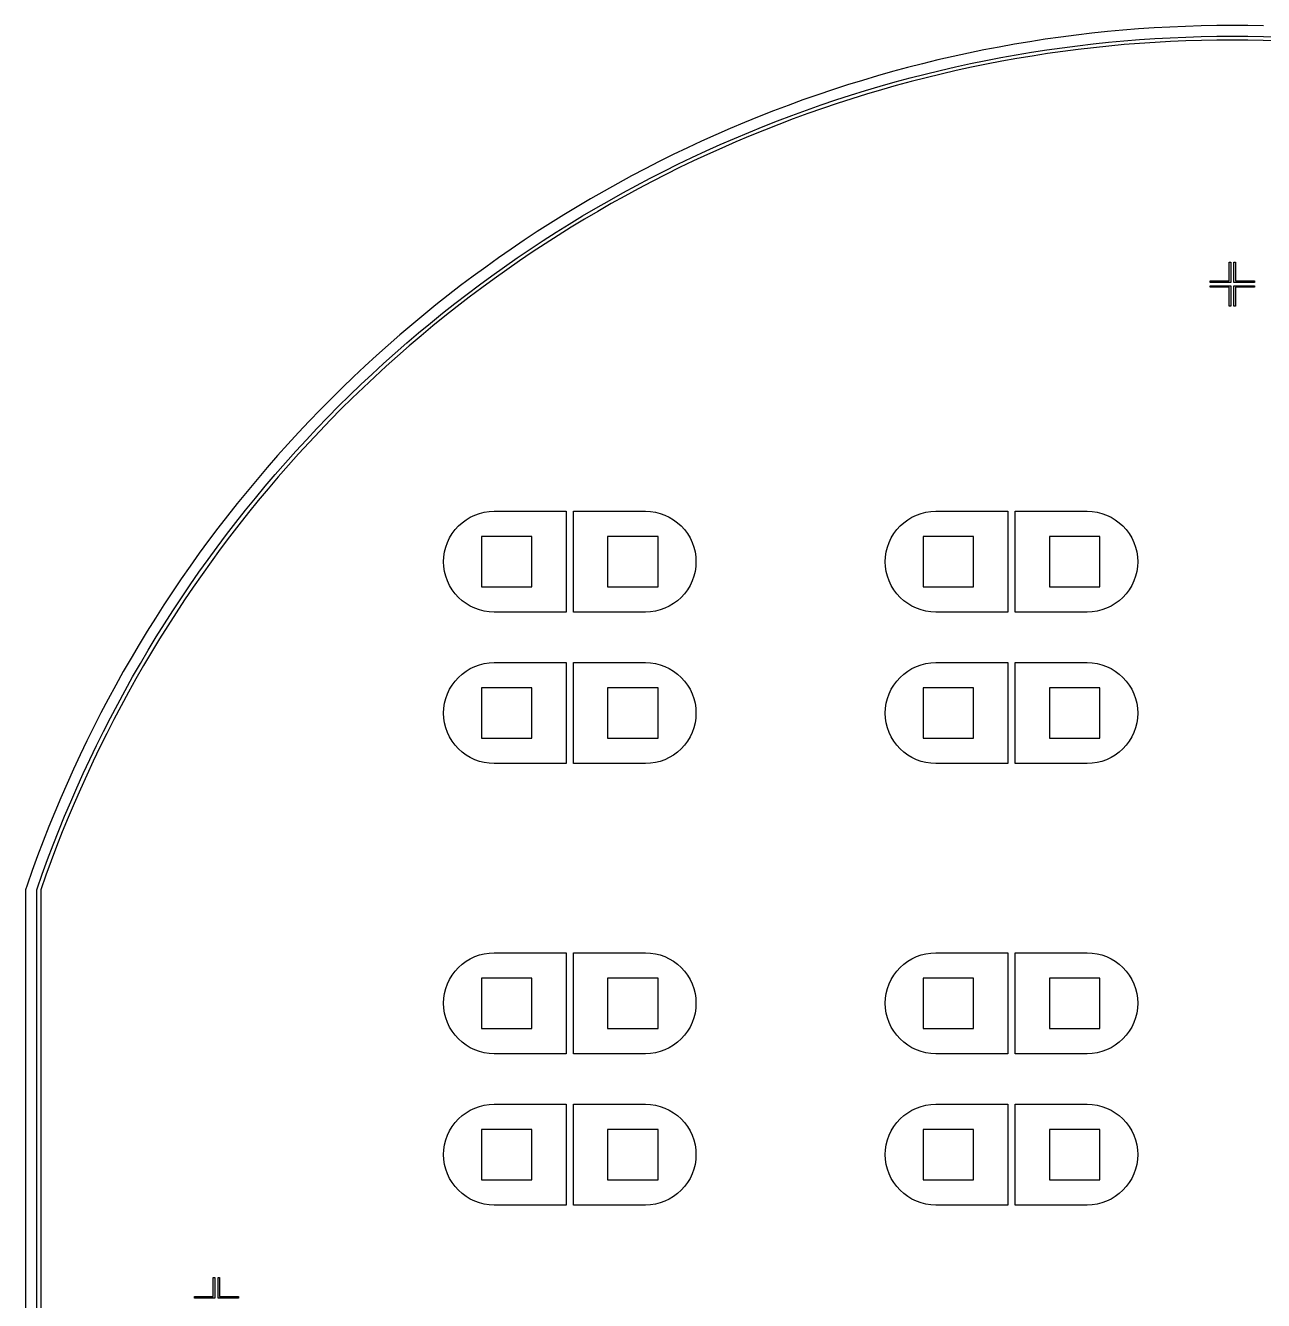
# Model space of a CAD drawing. Extents: x -16 to 83, y -18 to 83.
# Drawn here: x -15.6 to 33.5, y 32.2 to 82.8 of the extents above; entities that cross this region are included whole.
import ezdxf

# ---------------------------------------------------------------- set-up
doc = ezdxf.new("R2010")
doc.units = 0

msp = doc.modelspace()

# ---------------------------------------------------------------- linework, layer by layer
for p, q in [((26.0683, 82.3702), (25.4537, 82.2906)), ((26.6838, 82.4423), (26.0683, 82.3702)), ((27.3001, 82.5068), (26.6838, 82.4423)), ((27.9172, 82.5638), (27.3001, 82.5068)), ((28.535, 82.6132), (27.9172, 82.5638)), ((29.1533, 82.655), (28.535, 82.6132)), ((29.7721, 82.6892), (29.1533, 82.655)), ((30.3912, 82.7158), (29.7721, 82.6892)), ((31.0107, 82.7348), (30.3912, 82.7158)), ((31.6303, 82.7462), (31.0107, 82.7348)), ((32.25, 82.75), (31.6303, 82.7462)), ((32.8697, 82.7462), (32.25, 82.75)), ((33.4893, 82.7348), (32.8697, 82.7462)), ((23.0065, 81.8968), (22.3979, 81.7796)), ((23.6164, 82.0065), (23.0065, 81.8968)), ((24.2277, 82.1087), (23.6164, 82.0065)), ((24.8401, 82.2034), (24.2277, 82.1087)), ((25.4537, 82.2906), (24.8401, 82.2034)), ((24.9025, 81.783), (25.5109, 81.8694)), ((25.5109, 81.8694), (26.1203, 81.9484)), ((26.1203, 81.9484), (26.7306, 82.0199)), ((26.7472, 81.8708), (26.1387, 81.7995)), ((26.7306, 82.0199), (27.3418, 82.0839)), ((27.3565, 81.9346), (26.7472, 81.8708)), ((27.3418, 82.0839), (27.9537, 82.1404)), ((27.9666, 81.9909), (27.3565, 81.9346)), ((27.9537, 82.1404), (28.5663, 82.1893)), ((28.5773, 82.0397), (27.9666, 81.9909)), ((28.5663, 82.1893), (29.1794, 82.2308)), ((29.1886, 82.081), (28.5773, 82.0397)), ((29.1794, 82.2308), (29.7929, 82.2647)), ((29.8003, 82.1149), (29.1886, 82.081)), ((29.7929, 82.2647), (30.4069, 82.2911)), ((30.4124, 82.1412), (29.8003, 82.1149)), ((30.4069, 82.2911), (31.0211, 82.3099)), ((31.0248, 82.16), (30.4124, 82.1412)), ((31.0211, 82.3099), (31.6355, 82.3212)), ((31.6373, 82.1712), (31.0248, 82.16)), ((31.6355, 82.3212), (32.25, 82.325)), ((32.25, 82.175), (31.6373, 82.1712)), ((32.25, 82.325), (32.8645, 82.3212)), ((32.8627, 82.1712), (32.25, 82.175)), ((33.4752, 82.16), (32.8627, 82.1712)), ((32.8645, 82.3212), (33.4789, 82.3099)), ((34.0876, 82.1412), (33.4752, 82.16)), ((33.4789, 82.3099), (34.0931, 82.2911)), ((20.5816, 81.3835), (19.9795, 81.2366)), ((21.1854, 81.5229), (20.5816, 81.3835)), ((21.7909, 81.655), (21.1854, 81.5229)), ((22.3979, 81.7796), (21.7909, 81.655)), ((21.8789, 81.2392), (22.4809, 81.3628)), ((22.4809, 81.3628), (23.0843, 81.479)), ((23.0843, 81.479), (23.6891, 81.5878)), ((23.7147, 81.44), (23.1117, 81.3315)), ((23.6891, 81.5878), (24.2952, 81.6891)), ((24.319, 81.541), (23.7147, 81.44)), ((24.2952, 81.6891), (24.9025, 81.783)), ((24.9245, 81.6346), (24.319, 81.541)), ((25.5311, 81.7208), (24.9245, 81.6346)), ((26.1387, 81.7995), (25.5311, 81.7208)), ((18.781, 80.9207), (18.1848, 80.7517)), ((19.3793, 81.0823), (18.781, 80.9207)), ((19.9795, 81.2366), (19.3793, 81.0823)), ((20.0828, 80.8243), (20.6798, 80.97)), ((20.6798, 80.97), (21.2785, 81.1083)), ((21.3114, 80.9619), (20.7144, 80.824)), ((21.2785, 81.1083), (21.8789, 81.2392)), ((21.91, 81.0925), (21.3114, 80.9619)), ((22.5101, 81.2157), (21.91, 81.0925)), ((23.1117, 81.3315), (22.5101, 81.2157)), ((16.9987, 80.392), (16.4091, 80.2012)), ((17.5906, 80.5755), (16.9987, 80.392)), ((18.1848, 80.7517), (17.5906, 80.5755)), ((18.3031, 80.3436), (18.8944, 80.5111)), ((18.9344, 80.3665), (18.3449, 80.1995)), ((18.8944, 80.5111), (19.4876, 80.6713)), ((19.5258, 80.5263), (18.9344, 80.3665)), ((19.4876, 80.6713), (20.0828, 80.8243)), ((20.1192, 80.6788), (19.5258, 80.5263)), ((20.7144, 80.824), (20.1192, 80.6788)), ((15.8218, 80.0032), (15.2371, 79.798)), ((16.4091, 80.2012), (15.8218, 80.0032)), ((16.5424, 79.7976), (17.1271, 79.9868)), ((17.1724, 79.8438), (16.5894, 79.6552)), ((17.1271, 79.9868), (17.714, 80.1688)), ((17.7575, 80.0252), (17.1724, 79.8438)), ((17.714, 80.1688), (18.3031, 80.3436)), ((18.3449, 80.1995), (17.7575, 80.0252)), ((14.0753, 79.3661), (13.4985, 79.1396)), ((14.6549, 79.5856), (14.0753, 79.3661)), ((15.2371, 79.798), (14.6549, 79.5856)), ((14.8029, 79.1872), (15.3802, 79.3978)), ((15.3802, 79.3978), (15.9601, 79.6013)), ((16.0089, 79.4594), (15.4308, 79.2566)), ((15.9601, 79.6013), (16.5424, 79.7976)), ((16.5894, 79.6552), (16.0089, 79.4594)), ((12.9245, 78.9059), (12.3534, 78.6652)), ((13.4985, 79.1396), (12.9245, 78.9059)), ((13.6563, 78.7449), (14.2283, 78.9696)), ((14.2822, 78.8297), (13.712, 78.6057)), ((14.2283, 78.9696), (14.8029, 79.1872)), ((14.8552, 79.0466), (14.2822, 78.8297)), ((15.4308, 79.2566), (14.8552, 79.0466)), ((11.7853, 78.4176), (11.2203, 78.163)), ((12.3534, 78.6652), (11.7853, 78.4176)), ((12.5209, 78.2746), (13.0871, 78.5133)), ((13.1445, 78.3747), (12.58, 78.1367)), ((13.0871, 78.5133), (13.6563, 78.7449)), ((13.712, 78.6057), (13.1445, 78.3747)), ((10.6585, 77.9015), (10.0999, 77.6331)), ((11.2203, 78.163), (10.6585, 77.9015)), ((11.3973, 77.7766), (11.9576, 78.0291)), ((12.0183, 77.8919), (11.4598, 77.6402)), ((11.9576, 78.0291), (12.5209, 78.2746)), ((12.58, 78.1367), (12.0183, 77.8919)), ((9.54463, 77.3578), (8.9928, 77.0758)), ((10.0999, 77.6331), (9.54463, 77.3578)), ((10.2863, 77.2511), (10.8402, 77.5173)), ((10.9043, 77.3817), (10.3521, 77.1163)), ((10.8402, 77.5173), (11.3973, 77.7766)), ((11.4598, 77.6402), (10.9043, 77.3817)), ((8.9928, 77.0758), (8.44447, 76.787)), ((9.18854, 76.6985), (9.73572, 76.9782)), ((9.80316, 76.8442), (9.25761, 76.5654)), ((9.73572, 76.9782), (10.2863, 77.2511)), ((10.3521, 77.1163), (9.80316, 76.8442)), ((7.89972, 76.4915), (7.35864, 76.1894)), ((8.44447, 76.787), (7.89972, 76.4915)), ((8.10466, 76.1192), (8.64482, 76.4122)), ((8.64482, 76.4122), (9.18854, 76.6985)), ((9.25761, 76.5654), (8.71553, 76.2799)), ((6.82132, 75.8806), (6.28781, 75.5653)), ((7.35864, 76.1894), (6.82132, 75.8806)), ((7.03532, 75.5134), (7.56813, 75.8196)), ((7.56813, 75.8196), (8.10466, 76.1192)), ((8.17699, 75.9878), (7.64206, 75.6891)), ((8.71553, 76.2799), (8.17699, 75.9878)), ((6.28781, 75.5653), (5.75822, 75.2434)), ((6.50632, 75.2008), (7.03532, 75.5134)), ((7.11086, 75.3838), (6.58342, 75.0721)), ((7.64206, 75.6891), (7.11086, 75.3838)), ((5.23262, 74.9151), (4.71109, 74.5803)), ((5.75822, 75.2434), (5.23262, 74.9151)), ((5.46001, 74.556), (5.98119, 74.8816)), ((5.98119, 74.8816), (6.50632, 75.2008)), ((6.58342, 75.0721), (6.05986, 74.7539)), ((4.71109, 74.5803), (4.19371, 74.2392)), ((4.94286, 74.2241), (5.46001, 74.556)), ((5.54025, 74.4293), (5.02466, 74.0984)), ((6.05986, 74.7539), (5.54025, 74.4293)), ((3.68056, 73.8918), (3.17169, 73.538)), ((4.19371, 74.2392), (3.68056, 73.8918)), ((3.92099, 73.5413), (4.42982, 73.8858)), ((4.42982, 73.8858), (4.94286, 74.2241)), ((5.02466, 74.0984), (4.51317, 73.7611)), ((3.17169, 73.538), (2.66722, 73.1781)), ((3.41641, 73.1906), (3.92099, 73.5413)), ((4.00584, 73.4176), (3.50278, 73.0679)), ((4.51317, 73.7611), (4.00584, 73.4176)), ((32.125, 72.625), (32.125, 73.375)), ((32.125, 73.375), (32.1875, 73.375)), ((32.1875, 73.375), (32.1875, 72.5625)), ((32.3125, 72.5625), (32.3125, 73.375)), ((32.3125, 73.375), (32.375, 73.375)), ((32.375, 73.375), (32.375, 72.625)), ((2.16719, 72.812), (1.67169, 72.4398)), ((2.66722, 73.1781), (2.16719, 72.812)), ((2.42036, 72.4706), (2.91618, 72.8336)), ((2.91618, 72.8336), (3.41641, 73.1906)), ((3.50278, 73.0679), (3.00404, 72.7121)), ((1.67169, 72.4398), (1.18082, 72.0615)), ((1.92905, 72.1015), (2.42036, 72.4706)), ((2.50972, 72.3501), (2.01987, 71.9821)), ((3.00404, 72.7121), (2.50972, 72.3501)), ((31.375, 72.5625), (31.375, 72.625)), ((31.375, 72.625), (32.125, 72.625)), ((32.1875, 72.5625), (31.375, 72.5625)), ((31.375, 72.375), (31.375, 72.4375)), ((31.375, 72.4375), (32.1875, 72.4375)), ((32.125, 72.375), (31.375, 72.375)), ((32.125, 71.625), (32.125, 72.375)), ((32.1875, 72.4375), (32.1875, 71.625)), ((33.125, 72.5625), (32.3125, 72.5625)), ((32.3125, 71.625), (32.3125, 72.4375)), ((32.3125, 72.4375), (33.125, 72.4375)), ((32.375, 72.625), (33.125, 72.625)), ((33.125, 72.375), (32.375, 72.375)), ((32.375, 72.375), (32.375, 71.625)), ((33.125, 72.625), (33.125, 72.5625)), ((33.125, 72.4375), (33.125, 72.375)), ((1.18082, 72.0615), (0.69459, 71.6772)), ((1.44229, 71.7264), (1.92905, 72.1015)), ((2.01987, 71.9821), (1.53458, 71.6082)), ((0.21315, 71.287), (-0.26349, 70.8909)), ((0.69459, 71.6772), (0.21315, 71.287)), ((0.48276, 70.9585), (0.96018, 71.3454)), ((0.96018, 71.3454), (1.44229, 71.7264)), ((1.53458, 71.6082), (1.05389, 71.2283)), ((32.1875, 71.625), (32.125, 71.625)), ((32.375, 71.625), (32.3125, 71.625)), ((-0.26349, 70.8909), (-0.73523, 70.489)), ((0.01015, 70.5658), (0.48276, 70.9585)), ((0.57793, 70.8425), (0.10672, 70.451)), ((1.05389, 71.2283), (0.57793, 70.8425)), ((-0.73523, 70.489), (-1.202, 70.0814)), ((-0.45763, 70.1672), (0.01015, 70.5658)), ((0.10672, 70.451), (-0.35965, 70.0536)), ((-1.202, 70.0814), (-1.66373, 69.668)), ((-1.37831, 69.3531), (-0.92047, 69.763)), ((-0.92047, 69.763), (-0.45763, 70.1672)), ((-0.35965, 70.0536), (-0.82111, 69.6506)), ((-2.12035, 69.249), (-2.57179, 68.8245)), ((-1.66373, 69.668), (-2.12035, 69.249)), ((-1.83109, 68.9377), (-1.37831, 69.3531)), ((-1.27757, 69.242), (-1.729, 68.8278)), ((-0.82111, 69.6506), (-1.27757, 69.242)), ((-2.57179, 68.8245), (-3.01799, 68.3944)), ((-2.27873, 68.5167), (-1.83109, 68.9377)), ((-1.729, 68.8278), (-2.17531, 68.408)), ((-3.01799, 68.3944), (-3.45889, 67.9589)), ((-2.72119, 68.0902), (-2.27873, 68.5167)), ((-2.17531, 68.408), (-2.61642, 67.9828)), ((-3.45889, 67.9589), (-3.89439, 67.518)), ((-3.15837, 67.6584), (-2.72119, 68.0902)), ((-2.61642, 67.9828), (-3.05231, 67.5523)), ((-3.89439, 67.518), (-4.32448, 67.0718)), ((-4.01666, 66.7787), (-3.59021, 67.2212)), ((-3.59021, 67.2212), (-3.15837, 67.6584)), ((-3.05231, 67.5523), (-3.48285, 67.1164)), ((-4.32448, 67.0718), (-4.74904, 66.6203)), ((-4.43765, 66.3311), (-4.01666, 66.7787)), ((-3.48285, 67.1164), (-3.90804, 66.6753)), ((-4.74904, 66.6203), (-5.16803, 66.1637)), ((-4.85312, 65.8783), (-4.43765, 66.3311)), ((-4.32776, 66.229), (-4.74197, 65.7776)), ((-3.90804, 66.6753), (-4.32776, 66.229)), ((-5.58138, 65.702), (-5.98904, 65.2352)), ((-5.16803, 66.1637), (-5.58138, 65.702)), ((-5.263, 65.4205), (-4.85312, 65.8783)), ((-4.74197, 65.7776), (-5.15063, 65.3211)), ((-5.98904, 65.2352), (-6.39095, 64.7635)), ((-5.66722, 64.9576), (-5.263, 65.4205)), ((-5.15063, 65.3211), (-5.55365, 64.8596)), ((-6.39095, 64.7635), (-6.78702, 64.2868)), ((-6.06575, 64.4899), (-5.66722, 64.9576)), ((-5.55365, 64.8596), (-5.95097, 64.3933)), ((-6.78702, 64.2868), (-7.17723, 63.8054)), ((-6.4585, 64.0172), (-6.06575, 64.4899)), ((-5.95097, 64.3933), (-6.34254, 63.9221)), ((-7.17723, 63.8054), (-7.56149, 63.3192)), ((-6.84541, 63.5398), (-6.4585, 64.0172)), ((-6.34254, 63.9221), (-6.7283, 63.4461)), ((-7.56149, 63.3192), (-7.93976, 62.8283)), ((-7.22644, 63.0577), (-6.84541, 63.5398)), ((-6.7283, 63.4461), (-7.10818, 62.9654)), ((1.88887, 63.1629), (2.05722, 63.2638)), ((2.05722, 63.2638), (2.23463, 63.3477)), ((2.23463, 63.3477), (2.41943, 63.4139)), ((2.41943, 63.4139), (2.60983, 63.4616)), ((2.60983, 63.4616), (2.80397, 63.4904)), ((2.80397, 63.4904), (3, 63.5)), ((3, 63.5), (5.85001, 63.5)), ((5.85001, 63.5), (5.85001, 59.5)), ((6.14999, 59.5), (6.14999, 63.5)), ((6.14999, 63.5), (9, 63.5)), ((9, 63.5), (9.19603, 63.4904)), ((9.19603, 63.4904), (9.39017, 63.4616)), ((9.39017, 63.4616), (9.58057, 63.4139)), ((9.58057, 63.4139), (9.76537, 63.3477)), ((9.76537, 63.3477), (9.94278, 63.2638)), ((9.94278, 63.2638), (10.1111, 63.1629)), ((19.3889, 63.1629), (19.5572, 63.2638)), ((19.5572, 63.2638), (19.7346, 63.3477)), ((19.7346, 63.3477), (19.9194, 63.4139)), ((19.9194, 63.4139), (20.1098, 63.4616)), ((20.1098, 63.4616), (20.304, 63.4904)), ((20.304, 63.4904), (20.5, 63.5)), ((20.5, 63.5), (23.35, 63.5)), ((23.35, 63.5), (23.35, 59.5)), ((23.65, 59.5), (23.65, 63.5)), ((23.65, 63.5), (26.5, 63.5)), ((26.5, 63.5), (26.696, 63.4904)), ((26.696, 63.4904), (26.8902, 63.4616)), ((26.8902, 63.4616), (27.0806, 63.4139)), ((27.0806, 63.4139), (27.2654, 63.3477)), ((27.2654, 63.3477), (27.4428, 63.2638)), ((27.4428, 63.2638), (27.6111, 63.1629)), ((-7.93976, 62.8283), (-8.31198, 62.3328)), ((-7.60153, 62.571), (-7.22644, 63.0577)), ((-7.10818, 62.9654), (-7.48215, 62.4801)), ((1.33707, 62.6111), (1.45398, 62.7688)), ((1.45398, 62.7688), (1.5858, 62.9142)), ((1.5858, 62.9142), (1.73122, 63.046)), ((1.73122, 63.046), (1.88887, 63.1629)), ((10.1111, 63.1629), (10.2688, 63.046)), ((10.2688, 63.046), (10.4142, 62.9142)), ((10.4142, 62.9142), (10.546, 62.7688)), ((10.546, 62.7688), (10.6629, 62.6111)), ((18.8371, 62.6111), (18.954, 62.7688)), ((18.954, 62.7688), (19.0858, 62.9142)), ((19.0858, 62.9142), (19.2312, 63.046)), ((19.2312, 63.046), (19.3889, 63.1629)), ((27.6111, 63.1629), (27.7688, 63.046)), ((27.7688, 63.046), (27.9142, 62.9142)), ((27.9142, 62.9142), (28.046, 62.7688)), ((28.046, 62.7688), (28.1629, 62.6111)), ((-8.31198, 62.3328), (-8.67809, 61.8328)), ((-7.97061, 62.0796), (-7.60153, 62.571)), ((-7.48215, 62.4801), (-7.85013, 61.9903)), ((1.08612, 62.0806), (1.15225, 62.2654)), ((1.15225, 62.2654), (1.23616, 62.4428)), ((1.23616, 62.4428), (1.33707, 62.6111)), ((4.5, 62.5), (2.5, 62.5)), ((2.5, 62.5), (2.5, 60.5)), ((4.5, 60.5), (4.5, 62.5)), ((9.5, 62.5), (7.5, 62.5)), ((7.5, 62.5), (7.5, 60.5)), ((9.5, 60.5), (9.5, 62.5)), ((10.6629, 62.6111), (10.7638, 62.4428)), ((10.7638, 62.4428), (10.8477, 62.2654)), ((10.8477, 62.2654), (10.9139, 62.0806)), ((18.5861, 62.0806), (18.6523, 62.2654)), ((18.6523, 62.2654), (18.7362, 62.4428)), ((18.7362, 62.4428), (18.8371, 62.6111)), ((22, 62.5), (20, 62.5)), ((20, 62.5), (20, 60.5)), ((22, 60.5), (22, 62.5)), ((27, 62.5), (25, 62.5)), ((25, 62.5), (25, 60.5)), ((27, 60.5), (27, 62.5)), ((28.1629, 62.6111), (28.2638, 62.4428)), ((28.2638, 62.4428), (28.3477, 62.2654)), ((28.3477, 62.2654), (28.4139, 62.0806)), ((-8.67809, 61.8328), (-9.03802, 61.3283)), ((-8.33363, 61.5838), (-7.97061, 62.0796)), ((-7.85013, 61.9903), (-8.21207, 61.496)), ((1, 61.5), (1.00964, 61.696)), ((1.00964, 61.696), (1.03844, 61.8902)), ((1.03844, 61.8902), (1.08612, 62.0806)), ((10.9139, 62.0806), (10.9616, 61.8902)), ((10.9616, 61.8902), (10.9904, 61.696)), ((10.9904, 61.696), (11, 61.5)), ((18.5, 61.5), (18.5096, 61.696)), ((18.5096, 61.696), (18.5384, 61.8902)), ((18.5384, 61.8902), (18.5861, 62.0806)), ((28.4139, 62.0806), (28.4616, 61.8902)), ((28.4616, 61.8902), (28.4904, 61.696)), ((28.4904, 61.696), (28.5, 61.5)), ((-9.03802, 61.3283), (-9.39175, 60.8194)), ((-8.69055, 61.0836), (-8.33363, 61.5838)), ((-8.21207, 61.496), (-8.56792, 60.9972)), ((1.00964, 61.304), (1, 61.5)), ((1.03844, 61.1098), (1.00964, 61.304)), ((10.9904, 61.304), (10.9616, 61.1098)), ((11, 61.5), (10.9904, 61.304)), ((18.5096, 61.304), (18.5, 61.5)), ((18.5384, 61.1098), (18.5096, 61.304)), ((28.4904, 61.304), (28.4616, 61.1098)), ((28.5, 61.5), (28.4904, 61.304)), ((-9.39175, 60.8194), (-9.73921, 60.3063)), ((-9.04131, 60.579), (-8.69055, 61.0836)), ((-8.56792, 60.9972), (-8.91762, 60.4942)), ((1.08612, 60.9194), (1.03844, 61.1098)), ((1.15225, 60.7346), (1.08612, 60.9194)), ((1.23616, 60.5572), (1.15225, 60.7346)), ((10.8477, 60.7346), (10.7638, 60.5572)), ((10.9139, 60.9194), (10.8477, 60.7346)), ((10.9616, 61.1098), (10.9139, 60.9194)), ((18.5861, 60.9194), (18.5384, 61.1098)), ((18.6523, 60.7346), (18.5861, 60.9194)), ((18.7362, 60.5572), (18.6523, 60.7346)), ((28.3477, 60.7346), (28.2638, 60.5572)), ((28.4139, 60.9194), (28.3477, 60.7346)), ((28.4616, 61.1098), (28.4139, 60.9194)), ((-9.73921, 60.3063), (-10.0803, 59.7889)), ((-9.38583, 60.0702), (-9.04131, 60.579)), ((-8.91762, 60.4942), (-9.26111, 59.9868)), ((1.33707, 60.3889), (1.23616, 60.5572)), ((1.45398, 60.2312), (1.33707, 60.3889)), ((1.5858, 60.0858), (1.45398, 60.2312)), ((2.5, 60.5), (4.5, 60.5)), ((7.5, 60.5), (9.5, 60.5)), ((10.546, 60.2312), (10.4142, 60.0858)), ((10.6629, 60.3889), (10.546, 60.2312)), ((10.7638, 60.5572), (10.6629, 60.3889)), ((18.8371, 60.3889), (18.7362, 60.5572)), ((18.954, 60.2312), (18.8371, 60.3889)), ((19.0858, 60.0858), (18.954, 60.2312)), ((20, 60.5), (22, 60.5)), ((25, 60.5), (27, 60.5)), ((28.046, 60.2312), (27.9142, 60.0858)), ((28.1629, 60.3889), (28.046, 60.2312)), ((28.2638, 60.5572), (28.1629, 60.3889)), ((-10.0803, 59.7889), (-10.4151, 59.2674)), ((-9.72409, 59.5571), (-9.38583, 60.0702)), ((-9.26111, 59.9868), (-9.59836, 59.4753)), ((1.73122, 59.954), (1.5858, 60.0858)), ((1.88887, 59.8371), (1.73122, 59.954)), ((2.05722, 59.7362), (1.88887, 59.8371)), ((2.23463, 59.6523), (2.05722, 59.7362)), ((2.41943, 59.5861), (2.23463, 59.6523)), ((9.76537, 59.6523), (9.58057, 59.5861)), ((9.94278, 59.7362), (9.76537, 59.6523)), ((10.1111, 59.8371), (9.94278, 59.7362)), ((10.2688, 59.954), (10.1111, 59.8371)), ((10.4142, 60.0858), (10.2688, 59.954)), ((19.2312, 59.954), (19.0858, 60.0858)), ((19.3889, 59.8371), (19.2312, 59.954)), ((19.5572, 59.7362), (19.3889, 59.8371)), ((19.7346, 59.6523), (19.5572, 59.7362)), ((19.9194, 59.5861), (19.7346, 59.6523)), ((27.2654, 59.6523), (27.0806, 59.5861)), ((27.4428, 59.7362), (27.2654, 59.6523)), ((27.6111, 59.8371), (27.4428, 59.7362)), ((27.7688, 59.954), (27.6111, 59.8371)), ((27.9142, 60.0858), (27.7688, 59.954)), ((-10.4151, 59.2674), (-10.7434, 58.7418)), ((-10.056, 59.04), (-9.72409, 59.5571)), ((-9.59836, 59.4753), (-9.92931, 58.9597)), ((2.60983, 59.5384), (2.41943, 59.5861)), ((2.80397, 59.5096), (2.60983, 59.5384)), ((3, 59.5), (2.80397, 59.5096)), ((5.85001, 59.5), (3, 59.5)), ((9, 59.5), (6.14999, 59.5)), ((9.19603, 59.5096), (9, 59.5)), ((9.39017, 59.5384), (9.19603, 59.5096)), ((9.58057, 59.5861), (9.39017, 59.5384)), ((20.1098, 59.5384), (19.9194, 59.5861)), ((20.304, 59.5096), (20.1098, 59.5384)), ((20.5, 59.5), (20.304, 59.5096)), ((23.35, 59.5), (20.5, 59.5)), ((26.5, 59.5), (23.65, 59.5)), ((26.696, 59.5096), (26.5, 59.5)), ((26.8902, 59.5384), (26.696, 59.5096)), ((27.0806, 59.5861), (26.8902, 59.5384)), ((-10.7434, 58.7418), (-11.0653, 58.2122)), ((-10.3816, 58.5188), (-10.056, 59.04)), ((-9.92931, 58.9597), (-10.2539, 58.4401)), ((-11.0653, 58.2122), (-11.3806, 57.6787)), ((-10.7008, 57.9937), (-10.3816, 58.5188)), ((-10.2539, 58.4401), (-10.5721, 57.9166)), ((-11.3806, 57.6787), (-11.6894, 57.1414)), ((-11.0134, 57.4647), (-10.7008, 57.9937)), ((-10.5721, 57.9166), (-10.8838, 57.3891)), ((-11.6894, 57.1414), (-11.9915, 56.6003)), ((-11.3196, 56.9319), (-11.0134, 57.4647)), ((-10.8838, 57.3891), (-11.1891, 56.8579)), ((1.73122, 57.046), (1.88887, 57.1629)), ((1.88887, 57.1629), (2.05722, 57.2638)), ((2.05722, 57.2638), (2.23463, 57.3477)), ((2.23463, 57.3477), (2.41943, 57.4139)), ((2.41943, 57.4139), (2.60983, 57.4616)), ((2.60983, 57.4616), (2.80397, 57.4904)), ((2.80397, 57.4904), (3, 57.5)), ((3, 57.5), (5.85001, 57.5)), ((5.85001, 57.5), (5.85001, 53.5)), ((6.14999, 53.5), (6.14999, 57.5)), ((6.14999, 57.5), (9, 57.5)), ((9, 57.5), (9.19603, 57.4904)), ((9.19603, 57.4904), (9.39017, 57.4616)), ((9.39017, 57.4616), (9.58057, 57.4139)), ((9.58057, 57.4139), (9.76537, 57.3477)), ((9.76537, 57.3477), (9.94278, 57.2638)), ((9.94278, 57.2638), (10.1111, 57.1629)), ((10.1111, 57.1629), (10.2688, 57.046)), ((19.2312, 57.046), (19.3889, 57.1629)), ((19.3889, 57.1629), (19.5572, 57.2638)), ((19.5572, 57.2638), (19.7346, 57.3477)), ((19.7346, 57.3477), (19.9194, 57.4139)), ((19.9194, 57.4139), (20.1098, 57.4616)), ((20.1098, 57.4616), (20.304, 57.4904)), ((20.304, 57.4904), (20.5, 57.5)), ((20.5, 57.5), (23.35, 57.5)), ((23.35, 57.5), (23.35, 53.5)), ((23.65, 53.5), (23.65, 57.5)), ((23.65, 57.5), (26.5, 57.5)), ((26.5, 57.5), (26.696, 57.4904)), ((26.696, 57.4904), (26.8902, 57.4616)), ((26.8902, 57.4616), (27.0806, 57.4139)), ((27.0806, 57.4139), (27.2654, 57.3477)), ((27.2654, 57.3477), (27.4428, 57.2638)), ((27.4428, 57.2638), (27.6111, 57.1629)), ((27.6111, 57.1629), (27.7688, 57.046)), ((-11.9915, 56.6003), (-12.287, 56.0555)), ((-11.6192, 56.3953), (-11.3196, 56.9319)), ((-11.1891, 56.8579), (-11.4878, 56.323)), ((1.23616, 56.4428), (1.33707, 56.6111)), ((1.33707, 56.6111), (1.45398, 56.7688)), ((1.45398, 56.7688), (1.5858, 56.9142)), ((1.5858, 56.9142), (1.73122, 57.046)), ((10.2688, 57.046), (10.4142, 56.9142)), ((10.4142, 56.9142), (10.546, 56.7688)), ((10.546, 56.7688), (10.6629, 56.6111)), ((10.6629, 56.6111), (10.7638, 56.4428)), ((18.7362, 56.4428), (18.8371, 56.6111)), ((18.8371, 56.6111), (18.954, 56.7688)), ((18.954, 56.7688), (19.0858, 56.9142)), ((19.0858, 56.9142), (19.2312, 57.046)), ((27.7688, 57.046), (27.9142, 56.9142)), ((27.9142, 56.9142), (28.046, 56.7688)), ((28.046, 56.7688), (28.1629, 56.6111)), ((28.1629, 56.6111), (28.2638, 56.4428)), ((-11.9122, 55.8552), (-11.6192, 56.3953)), ((-11.4878, 56.323), (-11.7799, 55.7845)), ((1.08612, 56.0806), (1.15225, 56.2654)), ((1.15225, 56.2654), (1.23616, 56.4428)), ((4.5, 56.5), (2.5, 56.5)), ((2.5, 56.5), (2.5, 54.5)), ((4.5, 54.5), (4.5, 56.5)), ((9.5, 56.5), (7.5, 56.5)), ((7.5, 56.5), (7.5, 54.5)), ((9.5, 54.5), (9.5, 56.5)), ((10.7638, 56.4428), (10.8477, 56.2654)), ((10.8477, 56.2654), (10.9139, 56.0806)), ((18.5861, 56.0806), (18.6523, 56.2654)), ((18.6523, 56.2654), (18.7362, 56.4428)), ((22, 56.5), (20, 56.5)), ((20, 56.5), (20, 54.5)), ((22, 54.5), (22, 56.5)), ((27, 56.5), (25, 56.5)), ((25, 56.5), (25, 54.5)), ((27, 54.5), (27, 56.5)), ((28.2638, 56.4428), (28.3477, 56.2654)), ((28.3477, 56.2654), (28.4139, 56.0806)), ((-12.287, 56.0555), (-12.5758, 55.5072)), ((-12.1985, 55.3115), (-11.9122, 55.8552)), ((-11.7799, 55.7845), (-12.0654, 55.2424)), ((1, 55.5), (1.00964, 55.696)), ((1.00964, 55.696), (1.03844, 55.8902)), ((1.03844, 55.8902), (1.08612, 56.0806)), ((10.9139, 56.0806), (10.9616, 55.8902)), ((10.9616, 55.8902), (10.9904, 55.696)), ((10.9904, 55.696), (11, 55.5)), ((18.5, 55.5), (18.5096, 55.696)), ((18.5096, 55.696), (18.5384, 55.8902)), ((18.5384, 55.8902), (18.5861, 56.0806)), ((28.4139, 56.0806), (28.4616, 55.8902)), ((28.4616, 55.8902), (28.4904, 55.696)), ((28.4904, 55.696), (28.5, 55.5)), ((-12.5758, 55.5072), (-12.8578, 54.9554)), ((-12.4782, 54.7643), (-12.1985, 55.3115)), ((-12.0654, 55.2424), (-12.3442, 54.6968)), ((1.00964, 55.304), (1, 55.5)), ((1.03844, 55.1098), (1.00964, 55.304)), ((1.08612, 54.9194), (1.03844, 55.1098)), ((10.9616, 55.1098), (10.9139, 54.9194)), ((10.9904, 55.304), (10.9616, 55.1098)), ((11, 55.5), (10.9904, 55.304)), ((18.5096, 55.304), (18.5, 55.5)), ((18.5384, 55.1098), (18.5096, 55.304)), ((18.5861, 54.9194), (18.5384, 55.1098)), ((28.4616, 55.1098), (28.4139, 54.9194)), ((28.4904, 55.304), (28.4616, 55.1098)), ((28.5, 55.5), (28.4904, 55.304)), ((-12.8578, 54.9554), (-13.1331, 54.4001)), ((-12.7511, 54.2137), (-12.4782, 54.7643)), ((-12.3442, 54.6968), (-12.6163, 54.1479)), ((1.15225, 54.7346), (1.08612, 54.9194)), ((1.23616, 54.5572), (1.15225, 54.7346)), ((10.8477, 54.7346), (10.7638, 54.5572)), ((10.9139, 54.9194), (10.8477, 54.7346)), ((18.6523, 54.7346), (18.5861, 54.9194)), ((18.7362, 54.5572), (18.6523, 54.7346)), ((28.3477, 54.7346), (28.2638, 54.5572)), ((28.4139, 54.9194), (28.3477, 54.7346)), ((-13.1331, 54.4001), (-13.4015, 53.8415)), ((-13.0173, 53.6598), (-12.7511, 54.2137)), ((-12.6163, 54.1479), (-12.8817, 53.5957)), ((1.33707, 54.3889), (1.23616, 54.5572)), ((1.45398, 54.2312), (1.33707, 54.3889)), ((1.5858, 54.0858), (1.45398, 54.2312)), ((1.73122, 53.954), (1.5858, 54.0858)), ((2.5, 54.5), (4.5, 54.5)), ((7.5, 54.5), (9.5, 54.5)), ((10.4142, 54.0858), (10.2688, 53.954)), ((10.546, 54.2312), (10.4142, 54.0858)), ((10.6629, 54.3889), (10.546, 54.2312)), ((10.7638, 54.5572), (10.6629, 54.3889)), ((18.8371, 54.3889), (18.7362, 54.5572)), ((18.954, 54.2312), (18.8371, 54.3889)), ((19.0858, 54.0858), (18.954, 54.2312)), ((19.2312, 53.954), (19.0858, 54.0858)), ((20, 54.5), (22, 54.5)), ((25, 54.5), (27, 54.5)), ((27.9142, 54.0858), (27.7688, 53.954)), ((28.046, 54.2312), (27.9142, 54.0858)), ((28.1629, 54.3889), (28.046, 54.2312)), ((28.2638, 54.5572), (28.1629, 54.3889)), ((-13.4015, 53.8415), (-13.663, 53.2797)), ((-13.2766, 53.1027), (-13.0173, 53.6598)), ((-12.8817, 53.5957), (-13.1402, 53.0402)), ((1.88887, 53.8371), (1.73122, 53.954)), ((2.05722, 53.7362), (1.88887, 53.8371)), ((2.23463, 53.6523), (2.05722, 53.7362)), ((2.41943, 53.5861), (2.23463, 53.6523)), ((2.60983, 53.5384), (2.41943, 53.5861)), ((9.58057, 53.5861), (9.39017, 53.5384)), ((9.76537, 53.6523), (9.58057, 53.5861)), ((9.94278, 53.7362), (9.76537, 53.6523)), ((10.1111, 53.8371), (9.94278, 53.7362)), ((10.2688, 53.954), (10.1111, 53.8371)), ((19.3889, 53.8371), (19.2312, 53.954)), ((19.5572, 53.7362), (19.3889, 53.8371)), ((19.7346, 53.6523), (19.5572, 53.7362)), ((19.9194, 53.5861), (19.7346, 53.6523)), ((20.1098, 53.5384), (19.9194, 53.5861)), ((27.0806, 53.5861), (26.8902, 53.5384)), ((27.2654, 53.6523), (27.0806, 53.5861)), ((27.4428, 53.7362), (27.2654, 53.6523)), ((27.6111, 53.8371), (27.4428, 53.7362)), ((27.7688, 53.954), (27.6111, 53.8371)), ((-13.663, 53.2797), (-13.9176, 52.7147)), ((-13.5291, 52.5424), (-13.2766, 53.1027)), ((2.80397, 53.5096), (2.60983, 53.5384)), ((3, 53.5), (2.80397, 53.5096)), ((5.85001, 53.5), (3, 53.5)), ((9, 53.5), (6.14999, 53.5)), ((9.19603, 53.5096), (9, 53.5)), ((9.39017, 53.5384), (9.19603, 53.5096)), ((20.304, 53.5096), (20.1098, 53.5384)), ((20.5, 53.5), (20.304, 53.5096)), ((23.35, 53.5), (20.5, 53.5)), ((26.5, 53.5), (23.65, 53.5)), ((26.696, 53.5096), (26.5, 53.5)), ((26.8902, 53.5384), (26.696, 53.5096)), ((-13.9176, 52.7147), (-14.1652, 52.1466)), ((-13.1402, 53.0402), (-13.3919, 52.4817)), ((-14.1652, 52.1466), (-14.4059, 51.5755)), ((-13.7746, 51.9791), (-13.5291, 52.5424)), ((-13.3919, 52.4817), (-13.6367, 51.92)), ((-14.4059, 51.5755), (-14.6396, 51.0015)), ((-14.0133, 51.4129), (-13.7746, 51.9791)), ((-13.6367, 51.92), (-13.8747, 51.3555)), ((-14.2449, 50.8437), (-14.0133, 51.4129)), ((-13.8747, 51.3555), (-14.1057, 50.788)), ((-14.6396, 51.0015), (-14.8661, 50.4247)), ((-14.4696, 50.2717), (-14.2449, 50.8437)), ((-14.1057, 50.788), (-14.3297, 50.2178)), ((-14.8661, 50.4247), (-15.0856, 49.8451)), ((-14.6872, 49.6971), (-14.4696, 50.2717)), ((-14.3297, 50.2178), (-14.5466, 49.6448)), ((-15.0856, 49.8451), (-15.298, 49.2629)), ((-14.8978, 49.1198), (-14.6872, 49.6971)), ((-14.5466, 49.6448), (-14.7566, 49.0692)), ((-15.298, 49.2629), (-15.5032, 48.6782)), ((-15.1013, 48.5399), (-14.8978, 49.1198)), ((-14.7566, 49.0692), (-14.9564, 48.4998)), ((-15.5032, 48.6782), (-15.5641, 48.4975)), ((-15.115, 48.4992), (-15.1013, 48.5399)), ((-15.5641, 48.4975), (-15.5641, 16.0025)), ((-15.115, 16.0008), (-15.115, 48.4992)), ((-14.9564, 48.4998), (-14.9564, 16.0002)), ((2.60983, 45.9616), (2.80397, 45.9904)), ((2.80397, 45.9904), (3, 46)), ((3, 46), (5.85001, 46)), ((5.85001, 46), (5.85001, 42)), ((6.14999, 42), (6.14999, 46)), ((6.14999, 46), (9, 46)), ((9, 46), (9.19603, 45.9904)), ((9.19603, 45.9904), (9.39017, 45.9616)), ((20.1098, 45.9616), (20.304, 45.9904)), ((20.304, 45.9904), (20.5, 46)), ((20.5, 46), (23.35, 46)), ((23.35, 46), (23.35, 42)), ((23.65, 42), (23.65, 46)), ((23.65, 46), (26.5, 46)), ((26.5, 46), (26.696, 45.9904)), ((26.696, 45.9904), (26.8902, 45.9616)), ((1.5858, 45.4142), (1.73122, 45.546)), ((1.73122, 45.546), (1.88887, 45.6629)), ((1.88887, 45.6629), (2.05722, 45.7638)), ((2.05722, 45.7638), (2.23463, 45.8477)), ((2.23463, 45.8477), (2.41943, 45.9139)), ((2.41943, 45.9139), (2.60983, 45.9616)), ((9.39017, 45.9616), (9.58057, 45.9139)), ((9.58057, 45.9139), (9.76537, 45.8477)), ((9.76537, 45.8477), (9.94278, 45.7638)), ((9.94278, 45.7638), (10.1111, 45.6629)), ((10.1111, 45.6629), (10.2688, 45.546)), ((10.2688, 45.546), (10.4142, 45.4142)), ((19.0858, 45.4142), (19.2312, 45.546)), ((19.2312, 45.546), (19.3889, 45.6629)), ((19.3889, 45.6629), (19.5572, 45.7638)), ((19.5572, 45.7638), (19.7346, 45.8477)), ((19.7346, 45.8477), (19.9194, 45.9139)), ((19.9194, 45.9139), (20.1098, 45.9616)), ((26.8902, 45.9616), (27.0806, 45.9139)), ((27.0806, 45.9139), (27.2654, 45.8477)), ((27.2654, 45.8477), (27.4428, 45.7638)), ((27.4428, 45.7638), (27.6111, 45.6629)), ((27.6111, 45.6629), (27.7688, 45.546)), ((27.7688, 45.546), (27.9142, 45.4142)), ((1.23616, 44.9428), (1.33707, 45.1111)), ((1.33707, 45.1111), (1.45398, 45.2688)), ((1.45398, 45.2688), (1.5858, 45.4142)), ((4.5, 45), (2.5, 45)), ((2.5, 45), (2.5, 43)), ((4.5, 43), (4.5, 45)), ((9.5, 45), (7.5, 45)), ((7.5, 45), (7.5, 43)), ((9.5, 43), (9.5, 45)), ((10.4142, 45.4142), (10.546, 45.2688)), ((10.546, 45.2688), (10.6629, 45.1111)), ((10.6629, 45.1111), (10.7638, 44.9428)), ((18.7362, 44.9428), (18.8371, 45.1111)), ((18.8371, 45.1111), (18.954, 45.2688)), ((18.954, 45.2688), (19.0858, 45.4142)), ((22, 45), (20, 45)), ((20, 45), (20, 43)), ((22, 43), (22, 45)), ((27, 45), (25, 45)), ((25, 45), (25, 43)), ((27, 43), (27, 45)), ((27.9142, 45.4142), (28.046, 45.2688)), ((28.046, 45.2688), (28.1629, 45.1111)), ((28.1629, 45.1111), (28.2638, 44.9428)), ((1.03844, 44.3902), (1.08612, 44.5806)), ((1.08612, 44.5806), (1.15225, 44.7654)), ((1.15225, 44.7654), (1.23616, 44.9428)), ((10.7638, 44.9428), (10.8477, 44.7654)), ((10.8477, 44.7654), (10.9139, 44.5806)), ((10.9139, 44.5806), (10.9616, 44.3902)), ((18.5384, 44.3902), (18.5861, 44.5806)), ((18.5861, 44.5806), (18.6523, 44.7654)), ((18.6523, 44.7654), (18.7362, 44.9428)), ((28.2638, 44.9428), (28.3477, 44.7654)), ((28.3477, 44.7654), (28.4139, 44.5806)), ((28.4139, 44.5806), (28.4616, 44.3902)), ((1, 44), (1.00964, 44.196)), ((1.00964, 43.804), (1, 44)), ((1.00964, 44.196), (1.03844, 44.3902)), ((10.9616, 44.3902), (10.9904, 44.196)), ((10.9904, 44.196), (11, 44)), ((11, 44), (10.9904, 43.804)), ((18.5, 44), (18.5096, 44.196)), ((18.5096, 43.804), (18.5, 44)), ((18.5096, 44.196), (18.5384, 44.3902)), ((28.4616, 44.3902), (28.4904, 44.196)), ((28.4904, 44.196), (28.5, 44)), ((28.5, 44), (28.4904, 43.804)), ((1.03844, 43.6098), (1.00964, 43.804)), ((1.08612, 43.4194), (1.03844, 43.6098)), ((10.9616, 43.6098), (10.9139, 43.4194)), ((10.9904, 43.804), (10.9616, 43.6098)), ((18.5384, 43.6098), (18.5096, 43.804)), ((18.5861, 43.4194), (18.5384, 43.6098)), ((28.4616, 43.6098), (28.4139, 43.4194)), ((28.4904, 43.804), (28.4616, 43.6098)), ((1.15225, 43.2346), (1.08612, 43.4194)), ((1.23616, 43.0572), (1.15225, 43.2346)), ((1.33707, 42.8889), (1.23616, 43.0572)), ((2.5, 43), (4.5, 43)), ((7.5, 43), (9.5, 43)), ((10.7638, 43.0572), (10.6629, 42.8889)), ((10.8477, 43.2346), (10.7638, 43.0572)), ((10.9139, 43.4194), (10.8477, 43.2346)), ((18.6523, 43.2346), (18.5861, 43.4194)), ((18.7362, 43.0572), (18.6523, 43.2346)), ((18.8371, 42.8889), (18.7362, 43.0572)), ((20, 43), (22, 43)), ((25, 43), (27, 43)), ((28.2638, 43.0572), (28.1629, 42.8889)), ((28.3477, 43.2346), (28.2638, 43.0572)), ((28.4139, 43.4194), (28.3477, 43.2346)), ((1.45398, 42.7312), (1.33707, 42.8889)), ((1.5858, 42.5858), (1.45398, 42.7312)), ((1.73122, 42.454), (1.5858, 42.5858)), ((1.88887, 42.3371), (1.73122, 42.454)), ((10.2688, 42.454), (10.1111, 42.3371)), ((10.4142, 42.5858), (10.2688, 42.454)), ((10.546, 42.7312), (10.4142, 42.5858)), ((10.6629, 42.8889), (10.546, 42.7312)), ((18.954, 42.7312), (18.8371, 42.8889)), ((19.0858, 42.5858), (18.954, 42.7312)), ((19.2312, 42.454), (19.0858, 42.5858)), ((19.3889, 42.3371), (19.2312, 42.454)), ((27.7688, 42.454), (27.6111, 42.3371)), ((27.9142, 42.5858), (27.7688, 42.454)), ((28.046, 42.7312), (27.9142, 42.5858)), ((28.1629, 42.8889), (28.046, 42.7312)), ((2.05722, 42.2362), (1.88887, 42.3371)), ((2.23463, 42.1523), (2.05722, 42.2362)), ((2.41943, 42.0861), (2.23463, 42.1523)), ((2.60983, 42.0384), (2.41943, 42.0861)), ((2.80397, 42.0096), (2.60983, 42.0384)), ((3, 42), (2.80397, 42.0096)), ((5.85001, 42), (3, 42)), ((9, 42), (6.14999, 42)), ((9.19603, 42.0096), (9, 42)), ((9.39017, 42.0384), (9.19603, 42.0096)), ((9.58057, 42.0861), (9.39017, 42.0384)), ((9.76537, 42.1523), (9.58057, 42.0861)), ((9.94278, 42.2362), (9.76537, 42.1523)), ((10.1111, 42.3371), (9.94278, 42.2362)), ((19.5572, 42.2362), (19.3889, 42.3371)), ((19.7346, 42.1523), (19.5572, 42.2362)), ((19.9194, 42.0861), (19.7346, 42.1523)), ((20.1098, 42.0384), (19.9194, 42.0861)), ((20.304, 42.0096), (20.1098, 42.0384)), ((20.5, 42), (20.304, 42.0096)), ((23.35, 42), (20.5, 42)), ((26.5, 42), (23.65, 42)), ((26.696, 42.0096), (26.5, 42)), ((26.8902, 42.0384), (26.696, 42.0096)), ((27.0806, 42.0861), (26.8902, 42.0384)), ((27.2654, 42.1523), (27.0806, 42.0861)), ((27.4428, 42.2362), (27.2654, 42.1523)), ((27.6111, 42.3371), (27.4428, 42.2362)), ((2.41943, 39.9139), (2.60983, 39.9616)), ((2.60983, 39.9616), (2.80397, 39.9904)), ((2.80397, 39.9904), (3, 40)), ((3, 40), (5.85001, 40)), ((5.85001, 40), (5.85001, 36)), ((6.14999, 36), (6.14999, 40)), ((6.14999, 40), (9, 40)), ((9, 40), (9.19603, 39.9904)), ((9.19603, 39.9904), (9.39017, 39.9616)), ((9.39017, 39.9616), (9.58057, 39.9139)), ((19.9194, 39.9139), (20.1098, 39.9616)), ((20.1098, 39.9616), (20.304, 39.9904)), ((20.304, 39.9904), (20.5, 40)), ((20.5, 40), (23.35, 40)), ((23.35, 40), (23.35, 36)), ((23.65, 36), (23.65, 40)), ((23.65, 40), (26.5, 40)), ((26.5, 40), (26.696, 39.9904)), ((26.696, 39.9904), (26.8902, 39.9616)), ((26.8902, 39.9616), (27.0806, 39.9139)), ((1.5858, 39.4142), (1.73122, 39.546)), ((1.73122, 39.546), (1.88887, 39.6629)), ((1.88887, 39.6629), (2.05722, 39.7638)), ((2.05722, 39.7638), (2.23463, 39.8477)), ((2.23463, 39.8477), (2.41943, 39.9139)), ((9.58057, 39.9139), (9.76537, 39.8477)), ((9.76537, 39.8477), (9.94278, 39.7638)), ((9.94278, 39.7638), (10.1111, 39.6629)), ((10.1111, 39.6629), (10.2688, 39.546)), ((10.2688, 39.546), (10.4142, 39.4142)), ((19.0858, 39.4142), (19.2312, 39.546)), ((19.2312, 39.546), (19.3889, 39.6629)), ((19.3889, 39.6629), (19.5572, 39.7638)), ((19.5572, 39.7638), (19.7346, 39.8477)), ((19.7346, 39.8477), (19.9194, 39.9139)), ((27.0806, 39.9139), (27.2654, 39.8477)), ((27.2654, 39.8477), (27.4428, 39.7638)), ((27.4428, 39.7638), (27.6111, 39.6629)), ((27.6111, 39.6629), (27.7688, 39.546)), ((27.7688, 39.546), (27.9142, 39.4142)), ((1.15225, 38.7654), (1.23616, 38.9428)), ((1.23616, 38.9428), (1.33707, 39.1111)), ((1.33707, 39.1111), (1.45398, 39.2688)), ((1.45398, 39.2688), (1.5858, 39.4142)), ((4.5, 39), (2.5, 39)), ((2.5, 39), (2.5, 37)), ((4.5, 37), (4.5, 39)), ((9.5, 39), (7.5, 39)), ((7.5, 39), (7.5, 37)), ((9.5, 37), (9.5, 39)), ((10.4142, 39.4142), (10.546, 39.2688)), ((10.546, 39.2688), (10.6629, 39.1111)), ((10.6629, 39.1111), (10.7638, 38.9428)), ((10.7638, 38.9428), (10.8477, 38.7654)), ((18.6523, 38.7654), (18.7362, 38.9428)), ((18.7362, 38.9428), (18.8371, 39.1111)), ((18.8371, 39.1111), (18.954, 39.2688)), ((18.954, 39.2688), (19.0858, 39.4142)), ((22, 39), (20, 39)), ((20, 39), (20, 37)), ((22, 37), (22, 39)), ((27, 39), (25, 39)), ((25, 39), (25, 37)), ((27, 37), (27, 39)), ((27.9142, 39.4142), (28.046, 39.2688)), ((28.046, 39.2688), (28.1629, 39.1111)), ((28.1629, 39.1111), (28.2638, 38.9428)), ((28.2638, 38.9428), (28.3477, 38.7654)), ((1.03844, 38.3902), (1.08612, 38.5806)), ((1.08612, 38.5806), (1.15225, 38.7654)), ((10.8477, 38.7654), (10.9139, 38.5806)), ((10.9139, 38.5806), (10.9616, 38.3902)), ((18.5384, 38.3902), (18.5861, 38.5806)), ((18.5861, 38.5806), (18.6523, 38.7654)), ((28.3477, 38.7654), (28.4139, 38.5806)), ((28.4139, 38.5806), (28.4616, 38.3902)), ((1, 38), (1.00964, 38.196)), ((1.00964, 37.804), (1, 38)), ((1.00964, 38.196), (1.03844, 38.3902)), ((10.9616, 38.3902), (10.9904, 38.196)), ((10.9904, 38.196), (11, 38)), ((11, 38), (10.9904, 37.804)), ((18.5, 38), (18.5096, 38.196)), ((18.5096, 37.804), (18.5, 38)), ((18.5096, 38.196), (18.5384, 38.3902)), ((28.4616, 38.3902), (28.4904, 38.196)), ((28.4904, 38.196), (28.5, 38)), ((28.5, 38), (28.4904, 37.804)), ((1.03844, 37.6098), (1.00964, 37.804)), ((1.08612, 37.4194), (1.03844, 37.6098)), ((1.15225, 37.2346), (1.08612, 37.4194)), ((10.9139, 37.4194), (10.8477, 37.2346)), ((10.9616, 37.6098), (10.9139, 37.4194)), ((10.9904, 37.804), (10.9616, 37.6098)), ((18.5384, 37.6098), (18.5096, 37.804)), ((18.5861, 37.4194), (18.5384, 37.6098)), ((18.6523, 37.2346), (18.5861, 37.4194)), ((28.4139, 37.4194), (28.3477, 37.2346)), ((28.4616, 37.6098), (28.4139, 37.4194)), ((28.4904, 37.804), (28.4616, 37.6098)), ((1.23616, 37.0572), (1.15225, 37.2346)), ((1.33707, 36.8889), (1.23616, 37.0572)), ((1.45398, 36.7312), (1.33707, 36.8889)), ((2.5, 37), (4.5, 37)), ((7.5, 37), (9.5, 37)), ((10.6629, 36.8889), (10.546, 36.7312)), ((10.7638, 37.0572), (10.6629, 36.8889)), ((10.8477, 37.2346), (10.7638, 37.0572)), ((18.7362, 37.0572), (18.6523, 37.2346)), ((18.8371, 36.8889), (18.7362, 37.0572)), ((18.954, 36.7312), (18.8371, 36.8889)), ((20, 37), (22, 37)), ((25, 37), (27, 37)), ((28.1629, 36.8889), (28.046, 36.7312)), ((28.2638, 37.0572), (28.1629, 36.8889)), ((28.3477, 37.2346), (28.2638, 37.0572)), ((1.5858, 36.5858), (1.45398, 36.7312)), ((1.73122, 36.454), (1.5858, 36.5858)), ((1.88887, 36.3371), (1.73122, 36.454)), ((10.2688, 36.454), (10.1111, 36.3371)), ((10.4142, 36.5858), (10.2688, 36.454)), ((10.546, 36.7312), (10.4142, 36.5858)), ((19.0858, 36.5858), (18.954, 36.7312)), ((19.2312, 36.454), (19.0858, 36.5858)), ((19.3889, 36.3371), (19.2312, 36.454)), ((27.7688, 36.454), (27.6111, 36.3371)), ((27.9142, 36.5858), (27.7688, 36.454)), ((28.046, 36.7312), (27.9142, 36.5858)), ((2.05722, 36.2362), (1.88887, 36.3371)), ((2.23463, 36.1523), (2.05722, 36.2362)), ((2.41943, 36.0861), (2.23463, 36.1523)), ((2.60983, 36.0384), (2.41943, 36.0861)), ((2.80397, 36.0096), (2.60983, 36.0384)), ((3, 36), (2.80397, 36.0096)), ((5.85001, 36), (3, 36)), ((9, 36), (6.14999, 36)), ((9.19603, 36.0096), (9, 36)), ((9.39017, 36.0384), (9.19603, 36.0096)), ((9.58057, 36.0861), (9.39017, 36.0384)), ((9.76537, 36.1523), (9.58057, 36.0861)), ((9.94278, 36.2362), (9.76537, 36.1523)), ((10.1111, 36.3371), (9.94278, 36.2362)), ((19.5572, 36.2362), (19.3889, 36.3371)), ((19.7346, 36.1523), (19.5572, 36.2362)), ((19.9194, 36.0861), (19.7346, 36.1523)), ((20.1098, 36.0384), (19.9194, 36.0861)), ((20.304, 36.0096), (20.1098, 36.0384)), ((20.5, 36), (20.304, 36.0096)), ((23.35, 36), (20.5, 36)), ((26.5, 36), (23.65, 36)), ((26.696, 36.0096), (26.5, 36)), ((26.8902, 36.0384), (26.696, 36.0096)), ((27.0806, 36.0861), (26.8902, 36.0384)), ((27.2654, 36.1523), (27.0806, 36.0861)), ((27.4428, 36.2362), (27.2654, 36.1523)), ((27.6111, 36.3371), (27.4428, 36.2362)), ((-8.125, 32.375), (-8.125, 33.125)), ((-8.125, 33.125), (-8.0625, 33.125)), ((-8.0625, 33.125), (-8.0625, 32.3125)), ((-7.9375, 32.3125), (-7.9375, 33.125)), ((-7.9375, 33.125), (-7.875, 33.125)), ((-7.875, 33.125), (-7.875, 32.375)), ((-8.875, 32.3125), (-8.875, 32.375)), ((-8.875, 32.375), (-8.125, 32.375)), ((-7.875, 32.375), (-7.125, 32.375)), ((-7.125, 32.375), (-7.125, 32.3125)), ((-8.0625, 32.3125), (-8.875, 32.3125)), ((-7.125, 32.3125), (-7.9375, 32.3125))]:
    msp.add_line(p, q)

doc.saveas('drawing.dxf')
